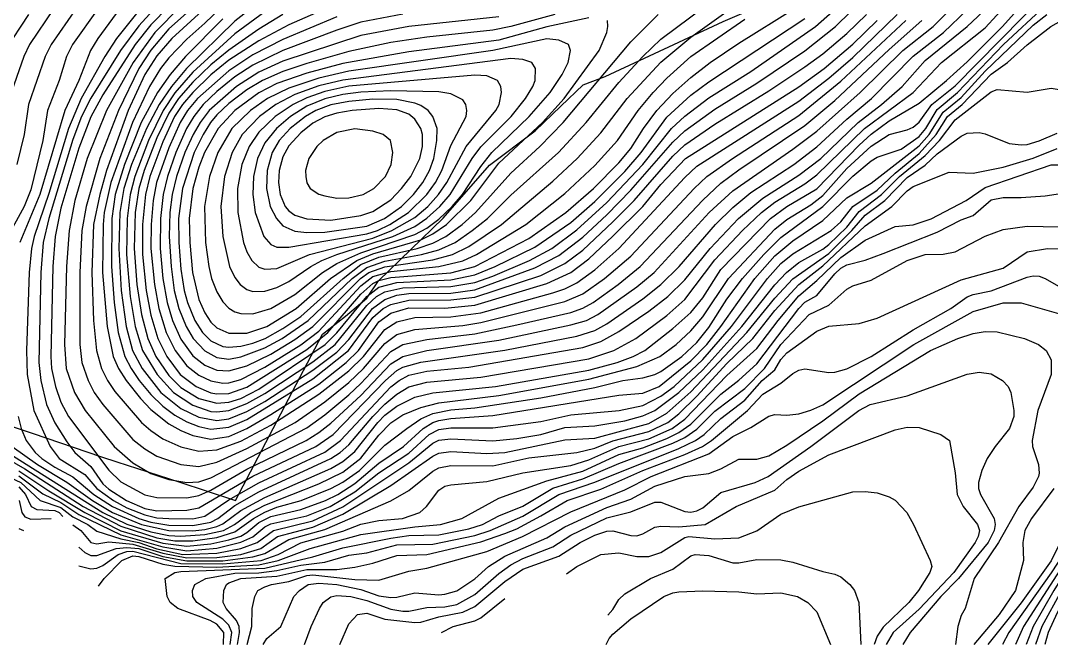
# Model space of a CAD drawing. Header units: metres. Extents: x 243346 to 243928, y 280875 to 281308.
# Drawn here: x 243541.1 to 243798.8, y 280874.8 to 281030.8 of the extents above; entities that cross this region are included whole.
import ezdxf

# ---------------------------------------------------------------- set-up
doc = ezdxf.new("R2010")
doc.units = ezdxf.units.M
for name, color, linetype in [('CONTOURS_1M', 3, 'Continuous'), ('CONTOURS_5M_INDEX', 4, 'Continuous'), ('SITE_BOUNDARY', 6, 'Continuous')]:
    doc.layers.add(name, color=color, linetype=linetype)

msp = doc.modelspace()

# ---------------------------------------------------------------- linework, layer by layer
at = {"layer": 'CONTOURS_1M'}
for points in [[(243592.22, 281041.29, 48), (243578.18, 281028.7, 48), (243573.68, 281023.41, 48), (243570.68, 281018.79, 48), (243565.57, 281008.29, 48), (243560.93, 280996.29, 48), (243557.52, 280984.29, 48), (243556.42, 280978.29, 48), (243555.91, 280967.79, 48), (243555.94, 280949.79, 48), (243556.43, 280945.29, 48), (243557.97, 280940.79, 48), (243559.54, 280937.79, 48), (243561.67, 280934.79, 48), (243569.18, 280926.04, 48), (243572.18, 280923.66, 48), (243575.18, 280921.85, 48), (243581.18, 280919.78, 48)], [(243596.95, 281042.79, 49), (243578.95, 281026.29, 49), (243575.18, 281021.97, 49), (243572.18, 281017.26, 49), (243568.03, 281008.29, 49), (243562.59, 280993.29, 49), (243560.91, 280987.29, 49), (243559.33, 280979.79, 49), (243558.9, 280967.79, 49), (243559.38, 280955.79, 49), (243560.1, 280948.29, 49), (243561.34, 280943.79, 49), (243562.83, 280940.79, 49), (243564.68, 280938.04, 49), (243571.37, 280930.29, 49), (243573.68, 280928.25, 49), (243576.68, 280926.19, 49), (243581.18, 280924.18, 49)], [(243578.18, 280906.24, 44), (243584.18, 280906.17, 44), (243587.18, 280906.89, 44), (243593.18, 280910.91, 44), (243600.68, 280915.23, 44), (243617.18, 280922.86, 44), (243621.09, 280925.79, 44), (243633.68, 280939.21, 44), (243635.72, 280940.79, 44), (243638.18, 280942.09, 44), (243642.68, 280943.09, 44), (243653.18, 280944.12, 44), (243681.68, 280949.01, 44), (243686.18, 280950.5, 44), (243690.68, 280953.05, 44), (243698.18, 280958.08, 44), (243702.88, 280961.79, 44), (243707.18, 280965.94, 44), (243713.51, 280973.79, 44), (243720.56, 280981.29, 44), (243726.68, 280986.41, 44), (243735.68, 280992.11, 44), (243741.15, 280996.29, 44), (243750.47, 281005.29, 44), (243756.29, 281009.79, 44), (243761.46, 281014.29, 44), (243767.18, 281020.84, 44), (243777.7, 281029.29, 44), (243787.25, 281038.29, 44)], [(243573.41, 281036.79, 44), (243565.08, 281026.29, 44), (243562.2, 281021.79, 44), (243556.29, 281011.29, 44), (243553.07, 281003.79, 44), (243548.18, 280987.57, 44), (243544.49, 280976.79, 44), (243543.81, 280973.79, 44), (243543.23, 280967.79, 44), (243542.58, 280948.29, 44), (243542.75, 280942.29, 44), (243544.43, 280933.29, 44), (243548.5, 280924.29, 44), (243550.73, 280921.29, 44), (243557.18, 280917.29, 44), (243560.15, 280913.79, 44), (243564.33, 280910.79, 44), (243567.68, 280908.96, 44), (243572.18, 280907.15, 44), (243575.18, 280906.46, 44), (243578.18, 280906.24, 44)], [(243572.18, 280912.2, 46), (243575.18, 280911.54, 46), (243582.68, 280911.43, 46), (243585.68, 280912, 46), (243588.68, 280913.36, 46), (243597.68, 280918.6, 46), (243612.47, 280925.79, 46), (243615.68, 280927.78, 46), (243618.68, 280930.15, 46), (243626.18, 280937.03, 46), (243633.68, 280944.94, 46), (243636.68, 280946.77, 46), (243642.68, 280948.25, 46), (243660.68, 280950.88, 46), (243678.68, 280954.67, 46), (243682.55, 280955.79, 46), (243685.42, 280957.29, 46), (243695.18, 280964.2, 46), (243699.48, 280967.79, 46), (243713.27, 280982.79, 46), (243719.18, 280988.19, 46), (243734.18, 280998.6, 46), (243740.18, 281003.15, 46), (243751, 281012.79, 46), (243761.61, 281023.29, 46), (243769.22, 281029.29, 46), (243776.18, 281036.31, 46)], [(243573.68, 280902.96, 41), (243578.18, 280902.05, 41), (243581.18, 280901.83, 41), (243587.18, 280902.27, 41), (243591.87, 280903.29, 41), (243594.62, 280904.79, 41), (243598.71, 280907.79, 41), (243602.18, 280909.63, 41), (243615.68, 280914.96, 41), (243621.68, 280917.89, 41), (243626.18, 280921.34, 41), (243630.68, 280927.14, 41), (243633.68, 280930.23, 41), (243636.68, 280932.16, 41), (243641.18, 280934.04, 41), (243645.68, 280935.16, 41), (243660.68, 280937.03, 41), (243683.18, 280941.12, 41), (243695.18, 280944.29, 41), (243700.87, 280946.79, 41), (243705, 280949.79, 41), (243708.68, 280953.17, 41), (243711.68, 280956.71, 41), (243718.09, 280966.29, 41), (243729.68, 280978.62, 41), (243732.68, 280981.04, 41), (243738.68, 280984.7, 41), (243741.68, 280987.05, 41), (243747.68, 280993.81, 41), (243753.68, 280999.38, 41), (243758.18, 281002.3, 41), (243762.68, 281003.44, 41), (243764.18, 281004.15, 41), (243765.68, 281005.4, 41), (243768.92, 281009.79, 41), (243774.68, 281014.49, 41), (243797.18, 281037.37, 41)], [(243578.18, 280903.26, 42), (243584.18, 280903.18, 42), (243587.18, 280903.51, 42), (243590.18, 280904.24, 42), (243591.68, 280904.9, 42), (243596.18, 280908.28, 42), (243602.18, 280911.55, 42), (243618.68, 280918.8, 42), (243621.68, 280920.55, 42), (243624.68, 280923, 42), (243630.4, 280930.29, 42), (243632.18, 280932.13, 42), (243635.18, 280934.4, 42), (243639.68, 280936.63, 42), (243644.18, 280937.66, 42), (243659.83, 280939.29, 42), (243683.18, 280943.39, 42), (243690.2, 280945.29, 42), (243694.25, 280946.79, 42), (243697.19, 280948.29, 42), (243704.18, 280953.76, 42), (243708.68, 280957.75, 42), (243711.68, 280961.49, 42), (243716.18, 280968.5, 42), (243728.55, 280981.29, 42), (243732.62, 280984.29, 42), (243740.18, 280988.73, 42), (243750.68, 280999.62, 42), (243753.68, 281002.36, 42), (243758.18, 281005.71, 42), (243765.68, 281010.11, 42), (243772.52, 281015.79, 42), (243777.68, 281020.46, 42), (243786.51, 281029.29, 42), (243793.2, 281036.79, 42)], [(243585.68, 280931.6, 52), (243590.18, 280930.78, 52), (243593.18, 280931.23, 52), (243597.68, 280933.05, 52), (243602.18, 280935.57, 52), (243614.18, 280943.35, 52), (243620.18, 280947.89, 52), (243623.18, 280951.01, 52), (243629.07, 280958.79, 52), (243632.18, 280961.07, 52), (243635.18, 280962.08, 52), (243638.18, 280962.52, 52), (243648.68, 280962.65, 52), (243654.68, 280963.47, 52), (243669.68, 280968.93, 52), (243675.68, 280972.02, 52), (243681.68, 280976.62, 52), (243687.68, 280982.19, 52), (243693.68, 280988.35, 52), (243704.18, 281000.41, 52), (243707.18, 281003.22, 52), (243714.68, 281008.66, 52), (243725.18, 281015.11, 52), (243737.18, 281023.24, 52), (243744.79, 281029.29, 52), (243752.41, 281036.79, 52)], [(243590.18, 280946.56, 58), (243593.18, 280946.15, 58), (243596.18, 280946.67, 58), (243602.18, 280948.91, 58), (243606.47, 280951.29, 58), (243613.03, 280955.79, 58), (243624.01, 280966.29, 58), (243627.68, 280969.06, 58), (243632.18, 280970.59, 58), (243641.33, 280972.29, 58), (243645.68, 280973.48, 58), (243649.74, 280975.29, 58), (243654.02, 280978.29, 58), (243657.82, 280981.29, 58), (243663.68, 280987.13, 58), (243675.54, 280997.79, 58), (243682.52, 281005.29, 58), (243690.68, 281015.26, 58), (243696.68, 281021.8, 58), (243701.18, 281026.17, 58), (243716.18, 281037.42, 58)], [(243560.47, 281033.79, 42), (243554.09, 281024.79, 42), (243552.59, 281021.79, 42), (243550.73, 281015.79, 42), (243547.85, 281008.29, 42), (243546.67, 281000.79, 42), (243543.68, 280988.44, 42), (243541.99, 280984.29, 42), (243537.12, 280975.29, 42)], [(243554.99, 281033.79, 41), (243548.73, 281024.79, 41), (243547.26, 281021.79, 41), (243543.06, 281009.79, 41), (243542.04, 281002.29, 41), (243540.14, 280994.79, 41)], [(243565.93, 281033.79, 43), (243560.42, 281026.29, 43), (243558.57, 281023.29, 43), (243555.66, 281015.79, 43), (243552.17, 281008.29, 43), (243545.97, 280987.29, 43), (243540.97, 280975.29, 43)], [(243578.18, 281034.32, 46), (243573.68, 281029.68, 46), (243569.76, 281024.79, 46), (243561.68, 281012.19, 46), (243558.68, 281006.73, 46), (243555.68, 280998.86, 46), (243551.18, 280983.87, 46), (243549.79, 280976.79, 46), (243549.19, 280969.29, 46), (243548.66, 280946.79, 46), (243548.88, 280943.79, 46), (243549.81, 280939.29, 46), (243551.18, 280935.36, 46), (243553.08, 280931.79, 46), (243563.18, 280918.38, 46), (243566.18, 280915.46, 46), (243572.18, 280912.2, 46)], [(243581.18, 281034.36, 47), (243574.68, 281027.79, 47), (243569.23, 281020.29, 47), (243562.58, 281008.29, 47), (243557.74, 280996.29, 47), (243554.71, 280985.79, 47), (243553.27, 280978.29, 47), (243552.56, 280969.29, 47), (243552.07, 280949.79, 47), (243552.54, 280943.79, 47), (243554.62, 280937.79, 47), (243557.25, 280933.29, 47), (243564.5, 280924.29, 47), (243569.18, 280920.18, 47), (243573.68, 280917.55, 47), (243578.18, 280916.05, 47), (243582.68, 280915.28, 47)], [(243600.68, 281035.3, 52), (243594.68, 281030.61, 52), (243582.55, 281018.79, 52), (243578.82, 281014.29, 52), (243575.78, 281009.79, 52), (243572.56, 281003.79, 52), (243568.87, 280994.79, 52), (243566.95, 280988.79, 52), (243565.94, 280982.79, 52), (243565.69, 280973.79, 52), (243566.3, 280963.29, 52), (243567.49, 280954.29, 52), (243569.11, 280948.29, 52), (243571.48, 280943.79, 52), (243576.21, 280937.79, 52), (243581.18, 280933.8, 52), (243585.68, 280931.6, 52)], [(243602.18, 281032.95, 53), (243594.68, 281027.45, 53), (243584.18, 281017.87, 53), (243579.68, 281012.68, 53), (243576.75, 281008.29, 53), (243573.06, 281000.79, 53), (243569.64, 280991.79, 53), (243568.47, 280987.29, 53), (243567.74, 280981.29, 53), (243567.61, 280972.29, 53), (243568.5, 280961.79, 53), (243569.74, 280954.29, 53), (243571.62, 280948.29, 53), (243575.23, 280942.29, 53), (243579.33, 280937.79, 53), (243584.18, 280934.59, 53), (243588.68, 280933.06, 53)], [(243578.18, 280904.62, 43), (243584.18, 280904.53, 43), (243588.68, 280905.38, 43), (243590.4, 280906.29, 43), (243594.68, 280909.54, 43), (243600.68, 280912.91, 43), (243618.68, 280921.25, 43), (243621.03, 280922.79, 43), (243623.18, 280924.71, 43), (243629.13, 280931.79, 43), (243632.18, 280934.88, 43), (243635.18, 280937.39, 43), (243638.18, 280939.21, 43), (243642.68, 280940.38, 43), (243656.18, 280941.64, 43), (243683.18, 280946.16, 43), (243689.39, 280948.29, 43), (243694.87, 280951.29, 43), (243702.68, 280957.06, 43), (243707.18, 280961.01, 43), (243714.68, 280970.97, 43), (243721.57, 280978.29, 43), (243726.32, 280982.79, 43), (243729.68, 280985.39, 43), (243737.18, 280989.95, 43), (243740.18, 280992.18, 43), (243752.03, 281003.79, 43), (243764.24, 281012.79, 43), (243771.33, 281020.29, 43), (243782.18, 281028.95, 43), (243788.03, 281035.29, 43)], [(243588.68, 280933.06, 53), (243590.18, 280932.93, 53), (243593.18, 280933.3, 53), (243597.68, 280934.99, 53), (243602.18, 280937.53, 53), (243614.18, 280945.46, 53), (243619.78, 280949.79, 53), (243627.68, 280959.57, 53), (243630.11, 280961.79, 53), (243632.18, 280962.92, 53), (243636.68, 280963.93, 53), (243648.68, 280964.29, 53), (243654.68, 280965.28, 53), (243659.18, 280966.86, 53), (243668.29, 280970.79, 53), (243673.87, 280973.79, 53), (243680.18, 280978.45, 53), (243687.68, 280985.33, 53), (243696.64, 280994.79, 53), (243703.78, 281003.79, 53), (243707.18, 281006.91, 53), (243713.18, 281011.5, 53), (243723.68, 281018.06, 53), (243739.8, 281029.29, 53), (243746.18, 281034.9, 53)], [(243590.18, 280943.39, 57), (243593.18, 280943.18, 57), (243597.68, 280944.43, 57), (243603.68, 280947.35, 57), (243609.68, 280951.03, 57), (243614.19, 280954.29, 57), (243626.06, 280966.29, 57), (243628.2, 280967.79, 57), (243632.18, 280969.19, 57), (243644.18, 280970.97, 57), (243649.07, 280972.29, 57), (243653.18, 280974.31, 57), (243661.31, 280979.79, 57), (243674.18, 280990.6, 57), (243680.22, 280996.29, 57), (243686.18, 281002.75, 57), (243692.73, 281011.29, 57), (243701.18, 281020.4, 57), (243708.68, 281026.64, 57), (243719.18, 281034.17, 57)], [(243543.12, 281032.29, 39), (243537.2, 281023.29, 39)], [(243540.68, 280916.91, 38), (243546.68, 280912.48, 38), (243551.18, 280910.27, 38), (243555.68, 280907.27, 38), (243566.18, 280902.2, 38), (243576.68, 280899.18, 38), (243582.68, 280898.19, 38), (243590.18, 280898.87, 38), (243596.18, 280900.32, 38), (243599.18, 280901.69, 38), (243602.18, 280904.18, 38), (243603.68, 280904.93, 38), (243612.68, 280906.9, 38), (243618.46, 280909.29, 38), (243624.68, 280912.93, 38), (243630.68, 280917.72, 38), (243638.18, 280922.58, 38), (243643.24, 280927.29, 38), (243645.68, 280928.51, 38), (243648.68, 280928.94, 38), (243659.18, 280928.97, 38), (243671.18, 280930.55, 38), (243678.68, 280932.23, 38), (243690.72, 280933.29, 38), (243696.68, 280934.57, 38), (243701.18, 280936.83, 38), (243704.44, 280939.29, 38), (243711.68, 280946.05, 38), (243718.85, 280954.29, 38), (243727.78, 280966.29, 38), (243731.18, 280970.01, 38), (243734.18, 280972.45, 38), (243743.71, 280978.29, 38), (243746.18, 280980.46, 38), (243749.18, 280984.29, 38), (243755.18, 280988.39, 38), (243759.68, 280992.64, 38), (243765.68, 280997.53, 38), (243769.99, 281002.29, 38), (243772.78, 281006.79, 38), (243776.48, 281009.79, 38), (243783.68, 281017.42, 38), (243787.76, 281020.29, 38), (243792.68, 281024.73, 38), (243798.64, 281029.29, 38), (243803.99, 281032.29, 38)], [(243591.68, 281031.25, 51), (243582.38, 281021.79, 51), (243578.48, 281017.29, 51), (243575.38, 281012.79, 51), (243571.25, 281005.29, 51), (243567.06, 280994.79, 51), (243564.76, 280987.29, 51), (243563.89, 280981.29, 51), (243563.82, 280969.29, 51), (243564.49, 280960.29, 51), (243565.48, 280952.79, 51), (243567.17, 280946.79, 51), (243568.72, 280943.79, 51), (243570.8, 280940.79, 51), (243573.68, 280937.29, 51), (243576.68, 280934.37, 51), (243579.68, 280932.13, 51), (243582.68, 280930.46, 51), (243585.68, 280929.26, 51), (243588.68, 280928.62, 51)], [(243606.68, 281032.28, 54), (243600.68, 281028.62, 54), (243593.18, 281023.41, 54), (243588.68, 281019.7, 54), (243584.18, 281015.35, 54), (243580.6, 281011.29, 54), (243578.18, 281007.63, 54), (243575.18, 281001.43, 54), (243571.98, 280993.29, 54), (243570.66, 280988.79, 54), (243569.8, 280982.79, 54), (243569.47, 280973.79, 54), (243570.19, 280964.79, 54), (243571.34, 280957.29, 54), (243572.93, 280951.29, 54), (243574.94, 280946.79, 54), (243578.18, 280942.02, 54), (243581.18, 280939.06, 54), (243585.68, 280936.28, 54)], [(243620.18, 281031.71, 56), (243606.68, 281026.02, 56), (243599.18, 281022.19, 56), (243593.18, 281018.25, 56), (243585.36, 281011.29, 56), (243582.85, 281008.29, 56), (243581.02, 281005.29, 56), (243578.18, 280998.96, 56), (243575.13, 280990.29, 56), (243574.27, 280985.79, 56), (243573.74, 280979.79, 56), (243573.68, 280973.79, 56), (243574.55, 280964.79, 56), (243575.68, 280958.79, 56), (243577.54, 280952.79, 56), (243579.75, 280948.29, 56), (243582.68, 280944.45, 56), (243585.68, 280942.09, 56), (243588.68, 280940.66, 56)], [(243636.68, 281032.35, 57), (243626.18, 281030.36, 57), (243620.18, 281028.42, 57), (243606.68, 281023.27, 57), (243599.18, 281019.61, 57), (243594.68, 281016.68, 57), (243590.18, 281013.04, 57), (243586.77, 281009.79, 57), (243584.39, 281006.79, 57), (243582.61, 281003.79, 57), (243579.92, 280997.79, 57), (243577.82, 280991.79, 57), (243576.73, 280987.29, 57), (243576.06, 280981.29, 57), (243576, 280973.79, 57), (243576.69, 280966.29, 57), (243577.76, 280960.29, 57), (243579.12, 280955.79, 57), (243581.18, 280951.13, 57), (243584.18, 280946.99, 57), (243587.18, 280944.64, 57), (243590.18, 280943.39, 57)], [(243576.68, 280900.1, 39), (243582.68, 280899.33, 39), (243588.68, 280899.98, 39), (243593.18, 280900.91, 39), (243596.18, 280901.89, 39), (243597.68, 280902.74, 39), (243600.68, 280905.25, 39), (243603.68, 280906.74, 39), (243611.18, 280908.5, 39), (243617.31, 280910.79, 39), (243620.43, 280912.29, 39), (243624.68, 280914.99, 39), (243630.68, 280920.13, 39), (243636.84, 280924.29, 39), (243641.74, 280928.79, 39), (243644.18, 280930.27, 39), (243645.68, 280930.79, 39), (243648.68, 280931.3, 39), (243659.18, 280932.06, 39), (243690.68, 280937.13, 39), (243696.68, 280937.6, 39), (243700.75, 280939.29, 39), (243708.68, 280945.73, 39), (243712.62, 280949.79, 39), (243716.17, 280954.29, 39), (243724.67, 280966.29, 39), (243729.68, 280971.93, 39), (243734.18, 280975.68, 39), (243741.68, 280980.79, 39), (243747.68, 280986.43, 39), (243753.68, 280990.09, 39), (243765.68, 280999.46, 39), (243768.23, 281002.29, 39), (243771.68, 281007.92, 39), (243776.18, 281011.57, 39), (243782.18, 281018.13, 39), (243794.18, 281029.6, 39), (243797.63, 281032.29, 39)], [(243660.68, 281031.72, 58), (243638.18, 281029.27, 58), (243626.18, 281027.02, 58), (243606.68, 281020.62, 58), (243600.68, 281017.87, 58), (243595.11, 281014.29, 58), (243588.27, 281008.29, 58), (243585.99, 281005.29, 58), (243584.24, 281002.29, 58), (243582.16, 280997.79, 58), (243580.08, 280991.79, 58), (243578.98, 280987.29, 58), (243578.4, 280982.79, 58), (243578.23, 280976.79, 58), (243578.72, 280969.29, 58), (243579.52, 280963.29, 58), (243580.71, 280958.79, 58), (243582.48, 280954.29, 58), (243584.23, 280951.29, 58), (243587.18, 280948.18, 58), (243590.18, 280946.56, 58)], [(243674.66, 281032.29, 59), (243663.68, 281029.32, 59), (243659.18, 281028.42, 59), (243642.68, 281026.63, 59), (243633.68, 281025.3, 59), (243623.18, 281023.05, 59), (243612.68, 281020.06, 59), (243606.68, 281018.05, 59), (243601.56, 281015.79, 59), (243597.68, 281013.47, 59), (243593.18, 281010.01, 59), (243590.18, 281007.19, 59), (243588.62, 281005.29, 59), (243586.72, 281002.29, 59), (243584.47, 280997.79, 59), (243581.59, 280988.79, 59), (243580.59, 280981.29, 59), (243580.64, 280975.29, 59), (243581.18, 280968.58, 59), (243581.98, 280963.29, 59), (243582.81, 280960.29, 59), (243584.67, 280955.79, 59), (243586.56, 280952.79, 59), (243588.68, 280950.73, 59), (243591.68, 280949.31, 59)], [(243581.18, 280924.18, 49), (243585.68, 280923.09, 49), (243590.18, 280923.43, 49), (243596.18, 280925.57, 49), (243603.68, 280929.64, 49), (243615.68, 280937.37, 49), (243623.18, 280943.2, 49), (243626.81, 280946.79, 49), (243632.18, 280953.57, 49), (243635.18, 280955.47, 49), (243639.68, 280956.51, 49), (243648.68, 280956.72, 49), (243656.18, 280957.73, 49), (243674.18, 280962.7, 49), (243677.18, 280963.71, 49), (243680.18, 280965.19, 49), (243684.68, 280968.49, 49), (243690.62, 280973.79, 49), (243707.18, 280991.58, 49), (243710.18, 280994.34, 49), (243735.68, 281010.62, 49), (243743.18, 281016.37, 49), (243749.18, 281021.54, 49), (243760.22, 281032.29, 49)], [(243581.18, 280919.78, 48), (243585.68, 280919.25, 48), (243590.18, 280920.37, 48), (243597.68, 280923.74, 48), (243609.77, 280930.29, 48), (243617.18, 280935.45, 48), (243623.18, 280940.29, 48), (243626.85, 280943.79, 48), (243632.18, 280950.03, 48), (243635.18, 280952.28, 48), (243639.68, 280953.56, 48), (243651.68, 280954.56, 48), (243656.18, 280955.27, 48), (243677.18, 280960.52, 48), (243681.68, 280962.42, 48), (243687.09, 280966.29, 48), (243693.68, 280971.9, 48), (243709.5, 280988.79, 48), (243712.65, 280991.79, 48), (243719.05, 280996.29, 48), (243735.68, 281007.06, 48), (243746.18, 281015.63, 48), (243762.39, 281030.79, 48)], [(243582.68, 280915.28, 47), (243585.68, 280915.45, 47), (243588.68, 280916.45, 47), (243612.68, 280928.95, 47), (243617.18, 280932.23, 47), (243623.18, 280937.21, 47), (243626.18, 280940.01, 47), (243633.68, 280948.03, 47), (243636.68, 280949.75, 47), (243642.68, 280951.05, 47), (243654.68, 280952.45, 47), (243665.18, 280954.67, 47), (243678.68, 280957.79, 47), (243681.68, 280958.84, 47), (243684.22, 280960.29, 47), (243690.47, 280964.79, 47), (243696.01, 280969.29, 47), (243711.68, 280985.91, 47), (243716.18, 280990.1, 47), (243720.68, 280993.44, 47), (243737.18, 281004.51, 47), (243744.68, 281010.76, 47), (243758.18, 281023.53, 47), (243766.35, 281030.79, 47)], [(243585.68, 280936.28, 54), (243590.18, 280935.11, 54), (243593.18, 280935.35, 54), (243596.18, 280936.27, 54), (243600.68, 280938.59, 54), (243617.28, 280949.79, 54), (243620.18, 280952.67, 54), (243627.68, 280961.81, 54), (243630.68, 280964.08, 54), (243635.18, 280965.28, 54), (243648.68, 280965.95, 54), (243654.68, 280967.17, 54), (243659.78, 280969.29, 54), (243669.68, 280974.11, 54), (243678.68, 280980.33, 54), (243684.68, 280985.54, 54), (243692.18, 280993.06, 54), (243696.24, 280997.79, 54), (243702.68, 281006.63, 54), (243708.68, 281012.13, 54), (243713.18, 281015.48, 54), (243737.18, 281031.34, 54)], [(243588.68, 280928.62, 51), (243593.18, 280929.08, 51), (243597.68, 280931, 51), (243614.18, 280941.16, 51), (243623.09, 280948.29, 51), (243629.18, 280956.53, 51), (243631.73, 280958.79, 51), (243633.68, 280959.81, 51), (243638.18, 280960.88, 51), (243648.68, 280960.92, 51), (243654.68, 280961.63, 51), (243671.18, 280967.07, 51), (243677.18, 280970, 51), (243681.68, 280973.39, 51), (243689.18, 280980.44, 51), (243694.52, 280985.79, 51), (243704.18, 280996.87, 51), (243707.18, 280999.75, 51), (243714.68, 281004.89, 51), (243728.18, 281013.21, 51), (243737.18, 281019.19, 51), (243741.68, 281022.5, 51), (243747.68, 281027.58, 51), (243752.56, 281032.29, 51)], [(243588.68, 280940.66, 56), (243591.68, 280940.14, 56), (243593.18, 280940.23, 56), (243596.18, 280941.01, 56), (243602.18, 280944.11, 56), (243611.18, 280949.74, 56), (243615.68, 280953.11, 56), (243626.18, 280964.48, 56), (243629.18, 280966.75, 56), (243633.68, 280968.05, 56), (243645.68, 280969.25, 56), (243651.68, 280970.67, 56), (243655.11, 280972.29, 56), (243667.39, 280979.79, 56), (243677.18, 280987.54, 56), (243684.68, 280994.56, 56), (243690.3, 281000.79, 56), (243695.49, 281008.29, 56), (243699.23, 281012.79, 56), (243702.68, 281016.39, 56), (243708.68, 281021.77, 56), (243722.18, 281031.17, 56)], [(243591.68, 280949.31, 59), (243593.18, 280949.11, 59), (243596.18, 280949.35, 59), (243599.18, 280950.1, 59), (243602.23, 280951.29, 59), (243606.68, 280953.79, 59), (243611.18, 280956.82, 59), (243621.71, 280966.29, 59), (243626.18, 280969.75, 59), (243630.68, 280971.6, 59), (243640.24, 280973.79, 59), (243644.18, 280975.14, 59), (243647.43, 280976.79, 59), (243651.47, 280979.79, 59), (243654.85, 280982.79, 59), (243663.68, 280992.64, 59), (243670.93, 280999.29, 59), (243676.76, 281005.29, 59), (243693.68, 281025.45, 59), (243700.46, 281032.29, 59)], [(243594.68, 280957.98, 61), (243596.18, 280957.53, 61), (243599.18, 280957.48, 61), (243603.68, 280958.81, 61), (243609.68, 280962.29, 61), (243616.57, 280967.79, 61), (243620.18, 280970.05, 61), (243626.18, 280972.74, 61), (243639.68, 280977.27, 61), (243642.68, 280978.9, 61), (243645.68, 280981.13, 61), (243649, 280984.29, 61), (243651.55, 280987.29, 61), (243656.18, 280994.3, 61), (243658.92, 280997.79, 61), (243668.28, 281006.79, 61), (243673.46, 281012.79, 61), (243676.49, 281017.29, 61), (243677.98, 281020.29, 61), (243678.54, 281023.29, 61), (243678.05, 281024.79, 61), (243675.68, 281025.89, 61), (243672.68, 281026.2, 61), (243659.18, 281023.28, 61), (243623.18, 281018.16, 61), (243615.68, 281016.36, 61), (243608.18, 281013.9, 61), (243602.87, 281011.29, 61), (243598.62, 281008.29, 61), (243593.95, 281003.79, 61), (243590.41, 280997.79, 61), (243588.37, 280991.79, 61), (243587.07, 280984.29, 61), (243587.36, 280975.29, 61), (243588.15, 280969.29, 61), (243588.87, 280966.29, 61), (243590.18, 280962.96, 61), (243591.68, 280960.44, 61), (243593.18, 280958.87, 61), (243594.68, 280957.98, 61)], [(243599.18, 280963.05, 62), (243602.18, 280963.11, 62), (243605.18, 280964.04, 62), (243608.18, 280965.56, 62), (243613.66, 280969.29, 62), (243616.41, 280970.79, 62), (243620.14, 280972.29, 62), (243634.2, 280976.79, 62), (243639.68, 280979.31, 62), (243642.68, 280981.36, 62), (243645.9, 280984.29, 62), (243648.51, 280987.29, 62), (243654.02, 280996.29, 62), (243656.18, 280999.18, 62), (243663.77, 281006.79, 62), (243667.31, 281011.29, 62), (243669.13, 281014.29, 62), (243669.7, 281015.79, 62), (243669.81, 281018.79, 62), (243668.91, 281020.29, 62), (243666.68, 281021.08, 62), (243663.68, 281021.34, 62), (243621.68, 281015.91, 62), (243615.68, 281014.46, 62), (243609.68, 281012.31, 62), (243604.91, 281009.79, 62), (243600.82, 281006.79, 62), (243596.53, 281002.29, 62), (243594.03, 280997.79, 62), (243592.09, 280991.79, 62), (243591.14, 280984.29, 62), (243591.71, 280976.79, 62), (243593.36, 280969.29, 62), (243594.68, 280966.5, 62), (243595.97, 280964.79, 62), (243597.68, 280963.53, 62), (243599.18, 280963.05, 62)], [(243600.68, 280969.11, 63), (243602.18, 280968.59, 63), (243605.18, 280968.78, 63), (243613.33, 280972.29, 63), (243629.18, 280976.39, 63), (243633.95, 280978.29, 63), (243639.68, 280981.58, 63), (243642.87, 280984.29, 63), (243645.56, 280987.29, 63), (243647.65, 280990.29, 63), (243652.47, 280999.29, 63), (243659.87, 281008.29, 63), (243660.72, 281009.79, 63), (243661.35, 281012.79, 63), (243661.18, 281014.29, 63), (243660.3, 281015.79, 63), (243657.68, 281016.93, 63), (243654.68, 281017.14, 63), (243623.18, 281014.38, 63), (243617.18, 281013.08, 63), (243612.68, 281011.48, 63), (243609.22, 281009.79, 63), (243604.75, 281006.79, 63), (243600.68, 281002.9, 63), (243598.23, 280999.29, 63), (243596.46, 280994.79, 63), (243595.37, 280988.79, 63), (243595.4, 280982.79, 63), (243596.87, 280975.29, 63), (243597.68, 280972.96, 63), (243598.88, 280970.79, 63), (243600.68, 280969.11, 63)], [(243534.68, 280918.25, 37), (243541.19, 280915.29, 37), (243546.03, 280910.79, 37), (243551.18, 280909.03, 37), (243554.18, 280906.73, 37), (243557.89, 280904.79, 37), (243560.18, 280903.08, 37), (243566.18, 280901.17, 37), (243570.68, 280900.27, 37), (243575.18, 280898.71, 37), (243581.67, 280897.29, 37), (243590.18, 280897.58, 37), (243596.18, 280898.77, 37), (243600.22, 280900.29, 37), (243604.34, 280903.29, 37), (243614.18, 280905.66, 37), (243621.68, 280909.18, 37), (243638.18, 280920.19, 37), (243644.18, 280925.13, 37), (243645.68, 280925.86, 37), (243648.68, 280926.23, 37), (243659.18, 280925.73, 37), (243665.18, 280926.26, 37), (243671.18, 280927.25, 37), (243677.18, 280929.05, 37), (243684.68, 280929.45, 37), (243692.18, 280930.67, 37), (243696.68, 280931.92, 37), (243699.68, 280933.31, 37), (243705.68, 280937.77, 37), (243711.68, 280943.48, 37), (243721.4, 280954.29, 37), (243729.68, 280964.72, 37), (243732.57, 280967.79, 37), (243735.68, 280970.31, 37), (243741.68, 280973.64, 37), (243743.18, 280974.79, 37), (243747.68, 280979.12, 37), (243750.68, 280983.05, 37), (243756.33, 280987.29, 37), (243760.79, 280991.79, 37), (243767.18, 280997.05, 37), (243770.84, 281000.79, 37), (243774.68, 281005.99, 37), (243783.68, 281012.93, 37), (243785.18, 281013.55, 37), (243792.68, 281012.89, 37), (243798.68, 281013.88, 37), (243801.68, 281013.39, 37)], [(243603.68, 280974.77, 64), (243605.18, 280974.12, 64), (243608.18, 280974.12, 64), (243627.68, 280977.42, 64), (243630.31, 280978.29, 64), (243633.39, 280979.79, 64), (243638.04, 280982.79, 64), (243642.66, 280987.29, 64), (243644.8, 280990.29, 64), (243646.4, 280993.29, 64), (243648.68, 280999.58, 64), (243652.5, 281006.79, 64), (243652.69, 281008.29, 64), (243652.44, 281009.79, 64), (243651.68, 281011, 64), (243648.68, 281012.49, 64), (243645.68, 281012.99, 64), (243633.68, 281013.2, 64), (243626.18, 281012.92, 64), (243621.68, 281012.32, 64), (243617.18, 281011.25, 64), (243612.68, 281009.37, 64), (243608.57, 281006.79, 64), (243605.07, 281003.79, 64), (243602.18, 281000.22, 64), (243600.35, 280996.29, 64), (243599.36, 280991.79, 64), (243599.14, 280987.29, 64), (243599.76, 280982.79, 64), (243601.96, 280976.79, 64), (243603.68, 280974.77, 64)], [(243612.68, 280981.23, 66), (243618.68, 280980.91, 66), (243626.18, 280982.06, 66), (243629.18, 280983.02, 66), (243633.68, 280985.99, 66), (243636.37, 280988.79, 66), (243638.62, 280991.79, 66), (243640.91, 280996.29, 66), (243641.58, 280999.29, 66), (243641.55, 281002.29, 66), (243641.17, 281003.79, 66), (243639.68, 281006.17, 66), (243638.18, 281007.37, 66), (243635.18, 281008.48, 66), (243630.68, 281008.77, 66), (243623.97, 281008.29, 66), (243620.18, 281007.62, 66), (243617.18, 281006.71, 66), (243614.18, 281005.13, 66), (243611.18, 281002.72, 66), (243608.18, 280999.45, 66), (243606.68, 280996.72, 66), (243605.77, 280993.29, 66), (243605.61, 280990.29, 66), (243606.02, 280987.29, 66), (243607.27, 280984.29, 66), (243608.18, 280983.17, 66), (243609.68, 280982.13, 66), (243612.68, 280981.23, 66)], [(243554.18, 280904.72, 36), (243556.17, 280903.29, 36), (243558.68, 280900.27, 36), (243560.18, 280899.97, 36), (243563.18, 280900.41, 36), (243569.18, 280899.82, 36), (243576.68, 280897.58, 36), (243582.68, 280896.44, 36), (243590.18, 280896.55, 36), (243596.18, 280897.29, 36), (243601.13, 280898.79, 36), (243605.35, 280901.79, 36), (243614.18, 280904.11, 36), (243621.68, 280907.33, 36), (243633.68, 280914.49, 36), (243644.18, 280921.87, 36), (243645.68, 280922.6, 36), (243648.68, 280923.05, 36), (243657.68, 280922.52, 36), (243662.18, 280922.76, 36), (243677.18, 280925.93, 36), (243684.68, 280926.39, 36), (243698.18, 280930.01, 36), (243702.68, 280932.63, 36), (243708.68, 280937.94, 36), (243722.62, 280952.79, 36), (243729.68, 280961.39, 36), (243734.18, 280966.23, 36), (243743.18, 280972.57, 36), (243748.91, 280978.29, 36), (243752.18, 280982.09, 36), (243757.1, 280985.79, 36), (243762.68, 280991.51, 36), (243767.18, 280994.66, 36), (243770.18, 280997.43, 36), (243776.18, 281001.92, 36), (243777.68, 281002.63, 36), (243780.68, 281002.82, 36), (243782.18, 281002.5, 36), (243788.18, 281000.08, 36), (243791.18, 280999.71, 36), (243792.68, 280999.83, 36), (243795.68, 281000.71, 36), (243800.18, 281002.62, 36)], [(243617.18, 280986.95, 67), (243620.18, 280986.39, 67), (243623.18, 280986.48, 67), (243626.71, 280987.29, 67), (243629.43, 280988.79, 67), (243632.29, 280991.79, 67), (243633.72, 280994.79, 67), (243634.19, 280997.79, 67), (243633.55, 281000.79, 67), (243631.71, 281002.29, 67), (243629.18, 281003.13, 67), (243624.68, 281003.69, 67), (243620.18, 281002.76, 67), (243616.71, 281000.79, 67), (243615.16, 280999.29, 67), (243613.14, 280996.29, 67), (243612.35, 280993.29, 67), (243612.38, 280991.79, 67), (243612.68, 280990.22, 67), (243613.54, 280988.79, 67), (243615.68, 280987.35, 67), (243617.18, 280986.95, 67)], [(243555.68, 280894.44, 34), (243558.68, 280893.65, 34), (243560.18, 280893.87, 34), (243561.68, 280894.54, 34), (243565.51, 280897.29, 34), (243567.68, 280897.98, 34), (243569.18, 280898.09, 34), (243581.18, 280895.05, 34), (243591.68, 280894.92, 34), (243601.25, 280895.79, 34), (243605.47, 280897.29, 34), (243611.18, 280900.22, 34), (243621.68, 280903.14, 34), (243626.18, 280904.89, 34), (243630.68, 280905.79, 34), (243636.57, 280906.29, 34), (243640.87, 280907.79, 34), (243642.59, 280909.29, 34), (243645.68, 280913.36, 34), (243647.18, 280914.33, 34), (243648.68, 280914.71, 34), (243657.68, 280915.55, 34), (243666.68, 280917.73, 34), (243678.68, 280919.5, 34), (243683.18, 280920.96, 34), (243690.68, 280924.29, 34), (243698.18, 280926.22, 34), (243703.96, 280928.79, 34), (243707.18, 280931.13, 34), (243717.68, 280942.05, 34), (243725.18, 280948.76, 34), (243730.47, 280955.79, 34), (243735.68, 280961.96, 34), (243740.18, 280965.79, 34), (243746.18, 280971.55, 34), (243752.18, 280975.88, 34), (243759.68, 280979.29, 34), (243764.18, 280979.71, 34), (243768.68, 280981.23, 34), (243777.44, 280985.79, 34), (243782.18, 280989.07, 34), (243798.68, 280994.68, 34), (243803.18, 280994.75, 34)], [(243560.6, 280889.37, 33), (243562.03, 280891.29, 33), (243566.4, 280895.79, 33), (243569.18, 280896.9, 33), (243570.68, 280896.77, 33), (243576.68, 280894.85, 33), (243579.68, 280894.36, 33), (243590.18, 280894.08, 33), (243600.68, 280894.66, 33), (243605.46, 280895.79, 33), (243613.46, 280898.79, 33), (243626.18, 280902.28, 33), (243639.68, 280904.21, 33), (243646.05, 280904.79, 33), (243651.45, 280906.29, 33), (243660.68, 280911.36, 33), (243672.68, 280915.68, 33), (243681.68, 280918.15, 33), (243690.68, 280922.24, 33), (243696.68, 280923.98, 33), (243702.68, 280926.29, 33), (243705.68, 280927.75, 33), (243708.68, 280929.86, 33), (243716.18, 280937.37, 33), (243720.68, 280940.88, 33), (243725.18, 280944.98, 33), (243735.68, 280958.79, 33), (243737.18, 280960.33, 33), (243740.18, 280962.06, 33), (243744.68, 280967.48, 33), (243746.18, 280968.86, 33), (243747.68, 280969.67, 33), (243752.18, 280970.85, 33), (243756.68, 280972.52, 33), (243770.18, 280977.88, 33), (243776.18, 280980.93, 33), (243779.18, 280982.02, 33), (243783.68, 280985.92, 33), (243786.68, 280986.53, 33), (243791.18, 280986.52, 33), (243797.18, 280987, 33), (243809.18, 280988.76, 33)], [(243591.8, 280874.79, 32), (243591.9, 280877.79, 32), (243590.18, 280879.82, 32), (243588.49, 280880.79, 32), (243580.45, 280883.79, 32), (243578.47, 280885.29, 32), (243577.74, 280886.79, 32), (243577.29, 280891.29, 32), (243579.64, 280892.79, 32), (243581.18, 280892.99, 32), (243602.18, 280893.84, 32), (243614.18, 280896.69, 32), (243621.68, 280898.94, 32), (243633.68, 280901.34, 32), (243638.18, 280902, 32), (243645.68, 280902.22, 32), (243653.18, 280903.67, 32), (243656.55, 280904.79, 32), (243660.68, 280906.92, 32), (243666.68, 280909.32, 32), (243674.18, 280913.83, 32), (243681.68, 280916.21, 32), (243690.68, 280920.01, 32), (243704.18, 280925.1, 32), (243707.18, 280926.54, 32), (243710.18, 280928.6, 32), (243714.68, 280933.13, 32), (243722.18, 280938.82, 32), (243727.04, 280943.79, 32), (243731.18, 280949.75, 32), (243738.19, 280957.29, 32), (243743.18, 280959.65, 32), (243747.68, 280963.65, 32), (243749.18, 280964.42, 32), (243753.68, 280965.84, 32), (243762.68, 280970.81, 32), (243767.18, 280972.3, 32), (243771.68, 280972.36, 32), (243774.68, 280972.97, 32), (243782.18, 280976.91, 32), (243786.68, 280978.54, 32), (243792.68, 280979.36, 32), (243804.68, 280979.13, 32)], [(243593.54, 280874.79, 31), (243593.88, 280877.79, 31), (243593.18, 280879.59, 31), (243591.68, 280881.13, 31), (243585.16, 280885.29, 31), (243584.19, 280886.79, 31), (243584.13, 280888.29, 31), (243584.69, 280889.79, 31), (243587.45, 280891.29, 31), (243594.68, 280892.57, 31), (243600.68, 280892.72, 31), (243605.18, 280893.23, 31), (243611.18, 280894.6, 31), (243617.18, 280895.33, 31), (243623.18, 280897.08, 31), (243627.68, 280897.72, 31), (243635.18, 280899.68, 31), (243644.18, 280899.86, 31), (243654.68, 280902.04, 31), (243658.52, 280903.29, 31), (243666.68, 280906.82, 31), (243675.68, 280912.31, 31), (243684.68, 280915.32, 31), (243705.68, 280923.76, 31), (243709.83, 280925.79, 31), (243712, 280927.29, 31), (243716.18, 280931.24, 31), (243722.18, 280935.85, 31), (243726.48, 280940.79, 31), (243729.68, 280943.46, 31), (243731.18, 280946.03, 31), (243732.68, 280947.7, 31), (243740.18, 280953.14, 31), (243743.18, 280954.39, 31), (243750.68, 280955.06, 31), (243755.18, 280956.34, 31), (243776.18, 280965.98, 31), (243786.68, 280968.9, 31), (243792.68, 280972.99, 31), (243797.81, 280973.79, 31), (243803.18, 280973.66, 31)], [(243597.74, 280874.79, 29), (243598.89, 280879.29, 29), (243599.02, 280883.79, 29), (243599.64, 280886.79, 29), (243600.42, 280888.29, 29), (243602.18, 280889.2, 29), (243603.8, 280889.79, 29), (243608.18, 280890.5, 29), (243612.68, 280892.03, 29), (243614.18, 280892.18, 29), (243624.68, 280891.01, 29), (243630.68, 280890.88, 29), (243638.18, 280893.1, 29), (243642.68, 280893.88, 29), (243657.68, 280898.04, 29), (243666.59, 280901.79, 29), (243678.68, 280907.96, 29), (243692.18, 280913.45, 29), (243698.73, 280916.79, 29), (243713.18, 280922.47, 29), (243719.18, 280926.81, 29), (243723.68, 280929, 29), (243728.18, 280931.9, 29), (243729.68, 280932.26, 29), (243732.68, 280932.13, 29), (243735.68, 280932.45, 29), (243738.68, 280933.33, 29), (243741.68, 280934.73, 29), (243764.35, 280949.79, 29), (243779.18, 280958.06, 29), (243786.68, 280960.22, 29), (243791.18, 280960.21, 29), (243801.68, 280957.16, 29)], [(243824.64, 280956.83, 31), (243822.68, 280951.55, 31), (243821, 280945.29, 31), (243819.64, 280933.29, 31), (243819.66, 280927.29, 31), (243818.65, 280924.29, 31), (243815.58, 280919.79, 31), (243810.68, 280916.26, 31), (243810.11, 280915.29, 31), (243809.93, 280912.29, 31), (243809.26, 280909.29, 31), (243807.68, 280906.4, 31), (243798.68, 280892.65, 31), (243788.13, 280877.79, 31), (243786.58, 280874.79, 31)], [(243601.73, 280874.79, 28), (243602.68, 280876.29, 28), (243606.18, 280879.29, 28), (243609.43, 280886.79, 28), (243610.81, 280888.29, 28), (243612.98, 280889.79, 28), (243615.68, 280890.13, 28), (243620.18, 280889.74, 28), (243626.18, 280888.48, 28), (243630.68, 280886.96, 28), (243633.68, 280886.49, 28), (243635.18, 280886.57, 28), (243639.68, 280887.71, 28), (243645.68, 280887.2, 28), (243647.18, 280887.32, 28), (243650.18, 280888.19, 28), (243654.68, 280891.19, 28), (243658.1, 280894.29, 28), (243662.18, 280896.88, 28), (243672.68, 280901.4, 28), (243677.18, 280904.17, 28), (243687.68, 280909.06, 28), (243693.68, 280911.14, 28), (243699.68, 280914.34, 28), (243707.18, 280916.8, 28), (243713.18, 280917.52, 28), (243716.18, 280918.7, 28), (243720.68, 280921.07, 28), (243725.18, 280921.1, 28), (243728.18, 280921.96, 28), (243732.68, 280924.58, 28), (243741.68, 280930.69, 28), (243750.68, 280937.48, 28), (243768.51, 280948.29, 28), (243775.39, 280951.29, 28), (243779.18, 280952.54, 28), (243782.18, 280953.01, 28), (243785.18, 280952.92, 28), (243792.01, 280951.29, 28), (243795.55, 280949.79, 28), (243797.44, 280948.29, 28), (243798.68, 280945.99, 28), (243798.7, 280942.29, 28), (243795.37, 280933.29, 28), (243794, 280925.79, 28), (243794.06, 280924.29, 28), (243795.53, 280919.79, 28), (243795.68, 280917.58, 28), (243795.56, 280916.79, 28), (243794.18, 280914.09, 28), (243790.6, 280909.29, 28), (243785.53, 280900.29, 28), (243779.45, 280891.29, 28), (243777.2, 280883.79, 28), (243776.18, 280882.03, 28), (243775.36, 280879.29, 28), (243774.79, 280874.79, 28)], [(243841.43, 280947.54, 34), (243836.18, 280939.61, 34), (243831.68, 280934.03, 34), (243829.38, 280930.29, 34), (243828.79, 280928.79, 34), (243829.47, 280927.29, 34), (243830.89, 280925.79, 34), (243832.42, 280922.79, 34), (243832.46, 280919.79, 34), (243831.67, 280918.29, 34), (243830.18, 280917.05, 34), (243828.68, 280916.84, 34), (243827.18, 280916.99, 34), (243824.18, 280918.17, 34), (243822.68, 280918.35, 34), (243819.68, 280916.01, 34), (243816.68, 280912.71, 34), (243811.03, 280904.79, 34), (243801.26, 280888.29, 34), (243796.34, 280879.29, 34), (243794.81, 280874.79, 34)], [(243612.12, 280874.79, 27), (243613.73, 280879.29, 27), (243615.83, 280883.79, 27), (243616.78, 280885.29, 27), (243618.68, 280886.69, 27), (243620.18, 280887, 27), (243623.66, 280886.79, 27), (243627.68, 280885.79, 27), (243633.68, 280883.63, 27), (243636.68, 280883.06, 27), (243638.18, 280883.07, 27), (243642.68, 280884.05, 27), (243647.18, 280884.21, 27), (243650.18, 280884.79, 27), (243654.68, 280887.24, 27), (243660.68, 280892.48, 27), (243663.68, 280894.71, 27), (243666.68, 280896.27, 27), (243674.18, 280899.21, 27), (243678.68, 280902.14, 27), (243687.68, 280906.47, 27), (243693.68, 280907.98, 27), (243699.68, 280910.37, 27), (243701.18, 280910.36, 27), (243707.18, 280908, 27), (243708.68, 280907.86, 27), (243710.18, 280908.17, 27), (243711.68, 280908.9, 27), (243716.18, 280912.79, 27), (243724.76, 280915.29, 27), (243727.94, 280916.79, 27), (243738.68, 280924.24, 27), (243750.67, 280933.29, 27), (243753.48, 280934.79, 27), (243762.68, 280936.98, 27), (243777.68, 280942.37, 27), (243780.68, 280942.89, 27), (243783.68, 280942.47, 27), (243786.58, 280940.79, 27), (243787.94, 280939.29, 27), (243788.62, 280937.79, 27), (243789.4, 280933.29, 27), (243789.34, 280931.79, 27), (243788.26, 280928.79, 27), (243784.68, 280924.29, 27), (243782.72, 280921.29, 27), (243781.36, 280918.29, 27), (243780.57, 280915.29, 27), (243780.59, 280913.79, 27), (243781.07, 280912.29, 27), (243784.48, 280906.29, 27), (243784.71, 280904.79, 27), (243784.5, 280903.29, 27), (243782.94, 280900.29, 27), (243775.58, 280891.29, 27), (243771.15, 280886.79, 27), (243763.51, 280877.79, 27), (243761.61, 280874.79, 27)], [(243836.86, 280944.61, 33), (243834.68, 280940.98, 33), (243831.44, 280937.79, 33), (243826.72, 280928.79, 33), (243827.67, 280927.29, 33), (243828.68, 280926.99, 33), (243831.29, 280924.29, 33), (243832.13, 280921.29, 33), (243831.9, 280919.79, 33), (243831.08, 280918.29, 33), (243830.18, 280917.55, 33), (243828.68, 280917.21, 33), (243827.18, 280917.4, 33), (243822.68, 280920.1, 33), (243821.18, 280919.55, 33), (243817.1, 280915.29, 33), (243814.65, 280912.29, 33), (243810.68, 280906.41, 33), (243799.38, 280888.29, 33), (243794.18, 280879.29, 33), (243792.47, 280874.79, 33)], [(243540.52, 280931.79, 43), (243541.3, 280928.79, 43), (243542.53, 280925.79, 43), (243544.8, 280922.79, 43), (243546.44, 280921.29, 43), (243549.68, 280919.09, 43), (243554.18, 280916.68, 43), (243559.44, 280912.29, 43), (243564.08, 280909.29, 43), (243570.68, 280906.26, 43), (243573.68, 280905.36, 43), (243578.18, 280904.62, 43)], [(243620.91, 280874.79, 26), (243623.18, 280879.93, 26), (243625.35, 280882.29, 26), (243627.68, 280882.61, 26), (243632.18, 280881.1, 26), (243639.68, 280880.26, 26), (243641.18, 280880.35, 26), (243645.68, 280881.69, 26), (243651.68, 280882.84, 26), (243654.68, 280884.27, 26), (243662.18, 280890.49, 26), (243666.68, 280893.64, 26), (243675.68, 280896.89, 26), (243681, 280900.29, 26), (243684.68, 280902.11, 26), (243687.68, 280903.07, 26), (243689.18, 280903.16, 26), (243693.68, 280902.03, 26), (243695.18, 280901.96, 26), (243696.68, 280902.44, 26), (243699.68, 280904.14, 26), (243701.18, 280904.37, 26), (243705.68, 280904.21, 26), (243712.21, 280904.79, 26), (243719.97, 280909.29, 26), (243729.68, 280913.32, 26), (243732.68, 280916.04, 26), (243735.68, 280918.13, 26), (243743.18, 280922.23, 26), (243759.68, 280928.48, 26), (243762.68, 280929.12, 26), (243765.68, 280929.04, 26), (243771.14, 280927.29, 26), (243773.31, 280925.79, 26), (243774.68, 280917.73, 26), (243775.24, 280912.29, 26), (243776.7, 280909.29, 26), (243780.27, 280904.79, 26), (243780.81, 280903.29, 26), (243780.5, 280901.79, 26), (243779.7, 280900.29, 26), (243774.39, 280892.79, 26), (243765.68, 280883.57, 26), (243759.25, 280877.79, 26), (243757.46, 280874.79, 26)], [(243535.45, 280924.29, 41), (243561.64, 280907.79, 41), (243567.68, 280904.86, 41), (243573.68, 280902.96, 41)], [(243539.01, 280924.29, 42), (243545.37, 280919.79, 42), (243552.68, 280915.36, 42), (243559.07, 280910.79, 42), (243564.09, 280907.79, 42), (243571.32, 280904.79, 42), (243578.18, 280903.26, 42)], [(243540.68, 280918.23, 39), (243548.18, 280913.16, 39), (243557.15, 280907.79, 39), (243566.18, 280903.22, 39), (243576.68, 280900.1, 39)], [(243540.68, 280914.16, 36), (243542.32, 280912.29, 36), (243543.73, 280909.29, 36), (243545.18, 280908.54, 36), (243549.68, 280908.29, 36), (243550.77, 280907.79, 36), (243551.7, 280906.81, 36)], [(243799.38, 280913.79, 29), (243793.76, 280906.29, 29), (243792.17, 280903.29, 29), (243791.6, 280900.29, 29), (243791.77, 280895.79, 29), (243789.82, 280888.29, 29), (243785.7, 280882.29, 29), (243779.41, 280874.79, 29)], [(243809.22, 280906.29, 32), (243791.79, 280879.29, 32), (243789.78, 280874.79, 32)], [(243540.68, 280903.74, 34), (243541.86, 280903.29, 34)], [(243687.87, 280882.1, 24), (243689.18, 280883.52, 24), (243690.68, 280886.06, 24), (243692.18, 280887.45, 24), (243698.58, 280891.29, 24), (243704.18, 280893.62, 24), (243708.68, 280896.93, 24), (243709.76, 280897.29, 24), (243713.18, 280897.03, 24), (243719.18, 280895.2, 24), (243720.68, 280895.2, 24), (243725.18, 280896.05, 24), (243731.18, 280895.91, 24), (243734.18, 280895.38, 24), (243741.68, 280892.98, 24), (243744.68, 280892.34, 24), (243746.18, 280891.65, 24), (243748.41, 280889.79, 24), (243749.54, 280888.29, 24), (243750.64, 280885.29, 24), (243751.15, 280874.79, 24)], [(243687.46, 280874.79, 23), (243688.2, 280876.29, 23), (243689.18, 280877.37, 23), (243693.68, 280881.19, 23), (243701.92, 280886.79, 23), (243704.18, 280887.68, 23), (243705.68, 280887.91, 23), (243711.68, 280888.15, 23), (243720.68, 280887.93, 23), (243725.18, 280887.47, 23), (243731.18, 280887.68, 23), (243735.32, 280886.79, 23), (243737.92, 280885.29, 23), (243740.18, 280882.97, 23), (243743.53, 280874.79, 23)]]:
    msp.add_polyline3d(points, dxfattribs=at)
at = {"layer": 'CONTOURS_5M_INDEX'}
for points in [[(243599.18, 281041.76, 50), (243587.18, 281030.13, 50), (243582.68, 281026.15, 50), (243578.18, 281021.48, 50), (243576.08, 281018.79, 50), (243573.31, 281014.29, 50), (243569.08, 281005.29, 50), (243563.69, 280990.29, 50), (243562.05, 280982.79, 50), (243561.75, 280979.79, 50), (243561.56, 280967.79, 50), (243562.72, 280954.29, 50), (243564.25, 280946.79, 50), (243565.56, 280943.79, 50), (243567.47, 280940.79, 50), (243571.06, 280936.29, 50), (243573.68, 280933.56, 50), (243578.18, 280929.95, 50), (243581.18, 280928.25, 50), (243584.18, 280927.05, 50)], [(243549.47, 281033.79, 40), (243543.37, 281024.79, 40), (243541.92, 281021.79, 40), (243538.26, 281011.29, 40)], [(243575.97, 281035.29, 45), (243570.68, 281029.47, 45), (243566.12, 281023.29, 45), (243558.68, 281011.42, 45), (243556.31, 281006.79, 45), (243554.18, 281001.08, 45), (243548.15, 280981.29, 45), (243546.79, 280975.29, 45), (243546.17, 280967.79, 45), (243545.64, 280945.29, 45), (243546.14, 280940.79, 45), (243547.58, 280934.79, 45), (243549.68, 280930.23, 45), (243552.68, 280925.48, 45), (243554.66, 280922.79, 45), (243558.68, 280919.31, 45), (243561.68, 280914.94, 45), (243563.18, 280913.58, 45), (243567.58, 280910.79, 45), (243572.18, 280908.81, 45)], [(243620.18, 281034.99, 55), (243608.18, 281029.7, 55), (243600.68, 281025.7, 55), (243593.18, 281020.87, 55), (243588.68, 281017.19, 55), (243584.18, 281012.83, 55), (243581.57, 281009.79, 55), (243579.63, 281006.79, 55), (243576.68, 281000.42, 55), (243573.43, 280991.79, 55), (243572.35, 280987.29, 55), (243571.59, 280979.79, 55), (243571.56, 280972.29, 55), (243572.49, 280963.29, 55), (243573.68, 280957.09, 55), (243575.45, 280951.29, 55), (243577.66, 280946.79, 55), (243581.04, 280942.29, 55), (243585.01, 280939.29, 55), (243588.68, 280937.73, 55)], [(243572.18, 280908.81, 45), (243575.18, 280908.22, 45), (243582.68, 280908.38, 45), (243585.68, 280908.95, 45), (243599.18, 280916.87, 45), (243614.92, 280924.29, 45), (243619.22, 280927.29, 45), (243632.35, 280940.79, 45), (243635.18, 280943.25, 45), (243636.68, 280944.1, 45), (243641.18, 280945.37, 45), (243662.18, 280948.4, 45), (243680.18, 280951.86, 45), (243684.68, 280953.29, 45), (243687.68, 280954.99, 45), (243696.68, 280961.17, 45), (243701.18, 280964.78, 45), (243705.76, 280969.29, 45), (243714.78, 280979.79, 45), (243719.18, 280984.05, 45), (243723.68, 280987.77, 45), (243734.35, 280994.79, 45), (243740.18, 280999.17, 45), (243747.68, 281006.15, 45), (243753.8, 281011.29, 45), (243764.18, 281021.91, 45), (243771.82, 281027.79, 45), (243777.68, 281033.45, 45)], [(243575.18, 280901.47, 40), (243579.68, 280900.73, 40), (243584.18, 280900.7, 40), (243590.18, 280901.52, 40), (243594.68, 280902.91, 40), (243599.32, 280906.29, 40), (243602.18, 280907.86, 40), (243605.18, 280909.07, 40), (243611.22, 280910.79, 40), (243618.64, 280913.79, 40), (243621.68, 280915.33, 40), (243625.84, 280918.29, 40), (243632.18, 280924.58, 40), (243637.7, 280928.79, 40), (243641.18, 280931.16, 40), (243644.18, 280932.49, 40), (243648.68, 280933.43, 40), (243654.68, 280933.94, 40), (243671.18, 280936.45, 40), (243684.68, 280939.07, 40), (243691.66, 280940.79, 40), (243696.68, 280941.48, 40), (243699.68, 280942.32, 40), (243701.18, 280943.06, 40), (243706.4, 280946.79, 40), (243710.18, 280950.31, 40), (243713.18, 280954.07, 40), (243717.68, 280961.14, 40), (243721.52, 280966.29, 40), (243726.87, 280972.29, 40), (243731.18, 280976.54, 40), (243741.68, 280984.25, 40), (243749.18, 280991.88, 40), (243753.68, 280995.73, 40), (243755.18, 280996.63, 40), (243761.18, 280998.61, 40), (243765.68, 281001.8, 40), (243767.37, 281003.79, 40), (243770.18, 281008.56, 40), (243775.31, 281012.79, 40), (243786.77, 281024.79, 40), (243797.18, 281034.5, 40)], [(243588.68, 280937.73, 55), (243590.18, 280937.47, 55), (243593.18, 280937.56, 55), (243597.68, 280939.08, 55), (243612.68, 280948.55, 55), (243617.94, 280952.79, 55), (243626.18, 280962.36, 55), (243629.18, 280965.07, 55), (243630.68, 280965.8, 55), (243633.68, 280966.57, 55), (243648.68, 280967.74, 55), (243654.65, 280969.29, 55), (243668.18, 280976.31, 55), (243677.37, 280982.79, 55), (243684.32, 280988.79, 55), (243690.68, 280995.22, 55), (243693.68, 280998.79, 55), (243696.8, 281003.79, 55), (243700.18, 281008.29, 55), (243704.18, 281012.57, 55), (243708.68, 281016.58, 55), (243713.49, 281020.29, 55), (243720.68, 281025.16, 55), (243734.52, 281033.79, 55)], [(243683.18, 281031.47, 60), (243672.68, 281029.21, 60), (243660.68, 281025.92, 60), (243638.18, 281022.98, 60), (243621.68, 281020.04, 60), (243612.68, 281017.61, 60), (243605.18, 281015.01, 60), (243600.68, 281012.72, 60), (243594.68, 281008.3, 60), (243590.47, 281003.79, 60), (243587.08, 280997.79, 60), (243585.68, 280994.16, 60), (243584.19, 280988.79, 60), (243583.25, 280981.29, 60), (243583.41, 280975.29, 60), (243584.09, 280967.79, 60), (243585.68, 280961.07, 60), (243587.18, 280957.7, 60), (243588.68, 280955.4, 60), (243590.18, 280953.93, 60), (243593.18, 280952.58, 60)], [(243584.18, 280927.05, 50), (243588.68, 280926.14, 50), (243593.18, 280926.8, 50), (243597.68, 280928.78, 50), (243603.68, 280932.24, 50), (243615.68, 280939.9, 50), (243622.52, 280945.29, 50), (243625.54, 280948.29, 50), (243630.68, 280955.42, 50), (243633.68, 280957.62, 50), (243638.18, 280958.95, 50), (243647.18, 280958.9, 50), (243654.68, 280959.65, 50), (243672.68, 280965.03, 50), (243678.68, 280967.79, 50), (243683.18, 280971.17, 50), (243689.18, 280976.85, 50), (243696.64, 280984.29, 50), (243701.18, 280989.82, 50), (243707.3, 280996.29, 50), (243735.68, 281014.23, 50), (243741.95, 281018.79, 50), (243749.18, 281024.92, 50), (243755.26, 281030.79, 50)], [(243593.18, 280952.58, 60), (243597.68, 280952.62, 60), (243602.64, 280954.29, 60), (243610.02, 280958.79, 60), (243618.6, 280966.29, 60), (243625.2, 280970.79, 60), (243629.18, 280972.49, 60), (243641.18, 280975.96, 60), (243644.18, 280977.45, 60), (243647.56, 280979.79, 60), (243653.68, 280985.79, 60), (243660.68, 280995.09, 60), (243671.59, 281005.29, 60), (243676.98, 281011.29, 60), (243685.77, 281023.29, 60), (243687.61, 281027.79, 60), (243687.92, 281029.29, 60), (243687.79, 281030.79, 60)], [(243609.68, 280978.09, 65), (243612.68, 280977.76, 65), (243617.18, 280977.85, 65), (243627.68, 280979.36, 65), (243632.05, 280981.29, 65), (243636.29, 280984.29, 65), (243639.33, 280987.29, 65), (243641.66, 280990.29, 65), (243643.34, 280993.29, 65), (243644.39, 280996.29, 65), (243645.16, 281000.79, 65), (243645.22, 281003.79, 65), (243644.18, 281006.79, 65), (243643.03, 281008.29, 65), (243641.18, 281009.54, 65), (243639.68, 281010.13, 65), (243635.18, 281011.01, 65), (243629.18, 281011.11, 65), (243623.18, 281010.58, 65), (243618.68, 281009.7, 65), (243614.94, 281008.29, 65), (243612.31, 281006.79, 65), (243608.53, 281003.79, 65), (243605.76, 281000.79, 65), (243604.01, 280997.79, 65), (243602.78, 280993.29, 65), (243602.58, 280988.79, 65), (243603.47, 280984.29, 65), (243605.05, 280981.29, 65), (243606.68, 280979.49, 65), (243609.68, 280978.09, 65)], [(243555.68, 280899.09, 35), (243557.18, 280897.73, 35), (243558.68, 280897.02, 35), (243560.18, 280897.06, 35), (243565.01, 280898.79, 35), (243567.68, 280899.06, 35), (243570.68, 280898.79, 35), (243576.68, 280896.79, 35), (243582.68, 280895.69, 35), (243591.68, 280895.69, 35), (243599.18, 280896.65, 35), (243602.18, 280897.49, 35), (243608.18, 280901.01, 35), (243617.18, 280903.56, 35), (243633.68, 280910.71, 35), (243638.18, 280913.29, 35), (243644.18, 280918.07, 35), (243645.68, 280918.95, 35), (243648.68, 280919.5, 35), (243659.18, 280919.45, 35), (243668.18, 280921.44, 35), (243680.18, 280922.74, 35), (243684.68, 280923.9, 35), (243689.18, 280925.7, 35), (243698.18, 280927.99, 35), (243702.89, 280930.29, 35), (243705.68, 280932.48, 35), (243710.18, 280936.87, 35), (243717.68, 280945.06, 35), (243724.14, 280951.29, 35), (243729.68, 280958.3, 35), (243735.65, 280964.79, 35), (243741.68, 280969.42, 35), (243752.18, 280979.43, 35), (243758.91, 280984.29, 35), (243762.68, 280988.21, 35), (243764.18, 280989.32, 35), (243773.18, 280992.86, 35), (243779.18, 280992.63, 35), (243786.68, 280994.13, 35), (243794.18, 280996.38, 35), (243800.18, 280998.77, 35)], [(243595.33, 280874.79, 30), (243595.87, 280877.79, 30), (243595.75, 280879.29, 30), (243595.11, 280880.79, 30), (243592.54, 280883.79, 30), (243591.75, 280885.29, 30), (243591.92, 280888.29, 30), (243592.55, 280889.79, 30), (243593.18, 280890.19, 30), (243596.18, 280891.25, 30), (243605.18, 280891.86, 30), (243612.68, 280893.5, 30), (243620.18, 280893.53, 30), (243624.68, 280894.07, 30), (243629.18, 280895.08, 30), (243635.18, 280897.05, 30), (243642.68, 280897.27, 30), (243656.18, 280900.4, 30), (243662.18, 280902.49, 30), (243665.18, 280903.73, 30), (243671.18, 280906.91, 30), (243677.77, 280910.79, 30), (243686.18, 280913.61, 30), (243696.68, 280918.3, 30), (243707.18, 280922.27, 30), (243711.53, 280924.29, 30), (243713.82, 280925.79, 30), (243722.78, 280933.29, 30), (243726.68, 280937.36, 30), (243731.18, 280940.11, 30), (243734.18, 280942.54, 30), (243735.68, 280943.36, 30), (243737.18, 280943.66, 30), (243743.18, 280942.75, 30), (243744.68, 280942.84, 30), (243747.68, 280943.67, 30), (243753.76, 280946.79, 30), (243764.18, 280953.47, 30), (243773.65, 280958.79, 30), (243777.68, 280961.68, 30), (243779.18, 280962.28, 30), (243783.68, 280963.18, 30), (243792.68, 280966.64, 30), (243794.18, 280966.95, 30), (243795.68, 280966.86, 30), (243797.18, 280966.31, 30), (243806.18, 280961.15, 30)], [(243847.02, 280951.29, 35), (243843.39, 280945.29, 35), (243840.6, 280942.29, 35), (243837.04, 280936.29, 35), (243833.18, 280932.04, 35), (243831.14, 280928.79, 35), (243831.15, 280927.29, 35), (243832.63, 280924.29, 35), (243832.99, 280922.79, 35), (243833.01, 280919.79, 35), (243832.53, 280918.29, 35), (243831.68, 280917.3, 35), (243830.18, 280916.36, 35), (243828.68, 280916.11, 35), (243824.18, 280916.92, 35), (243822.68, 280916.44, 35), (243819.68, 280914.01, 35), (243816.68, 280910.63, 35), (243812.56, 280904.79, 35), (243800.18, 280882.71, 35), (243797.94, 280877.79, 35), (243797.14, 280874.79, 35)], [(243535.04, 280922.79, 40), (243542.18, 280918.73, 40), (243556.73, 280909.29, 40), (243566.18, 280904.32, 40), (243575.18, 280901.47, 40)], [(243677.57, 280892.4, 25), (243680.16, 280894.29, 25), (243686.18, 280897.3, 25), (243690.68, 280897.7, 25), (243695.18, 280896.77, 25), (243698.18, 280896.75, 25), (243701.18, 280897.79, 25), (243707.18, 280901.53, 25), (243708.16, 280901.79, 25), (243714.68, 280901.2, 25), (243720.68, 280901.44, 25), (243725.18, 280903.21, 25), (243731.18, 280907.32, 25), (243735.68, 280909.23, 25), (243749.18, 280912.9, 25), (243752.18, 280913.05, 25), (243755.18, 280912.72, 25), (243758.18, 280911.71, 25), (243759.68, 280910.82, 25), (243762.61, 280907.79, 25), (243764.32, 280904.79, 25), (243768.46, 280895.79, 25), (243768.88, 280894.29, 25), (243768.39, 280892.79, 25), (243765.59, 280888.29, 25), (243763.14, 280885.29, 25), (243756.68, 280879.06, 25), (243755.18, 280876.84, 25), (243754.45, 280874.79, 25)], [(243540.73, 280910.79, 35), (243541.4, 280907.79, 35), (243542.18, 280906.72, 35), (243543.68, 280906.13, 35), (243548.77, 280906.29, 35)], [(243801.71, 280901.79, 30), (243798.68, 280895.66, 30), (243791.18, 280885.17, 30), (243782.91, 280874.79, 30)], [(243646.32, 280877.79, 25), (243649.22, 280879.29, 25), (243654.68, 280880.69, 25), (243656.18, 280881.45, 25), (243662.18, 280886.3, 25)]]:
    msp.add_polyline3d(points, dxfattribs=at)
at = {"layer": 'SITE_BOUNDARY'}
msp.add_polyline3d([(243523.24, 280934.48, 0), (243544, 280927.58, 0), (243561.37, 280921.7, 0), (243565.16, 280920.47, 0), (243580.64, 280915.43, 0), (243594.87, 280910.8, 0), (243616.61, 280952.38, 0), (243622.29, 280956.89, 0), (243627.68, 280961.34, 0), (243630.57, 280965.67, 0), (243646.75, 280981.35, 0), (243658.31, 280994.64, 0), (243669.7, 281003.24, 0), (243676.15, 281009.38, 0), (243681.74, 281014.7, 0), (243687.27, 281016.83, 0), (243716.77, 281030.58, 0), (243728.57, 281035.67, 0)], dxfattribs=at)

doc.saveas('drawing.dxf')
